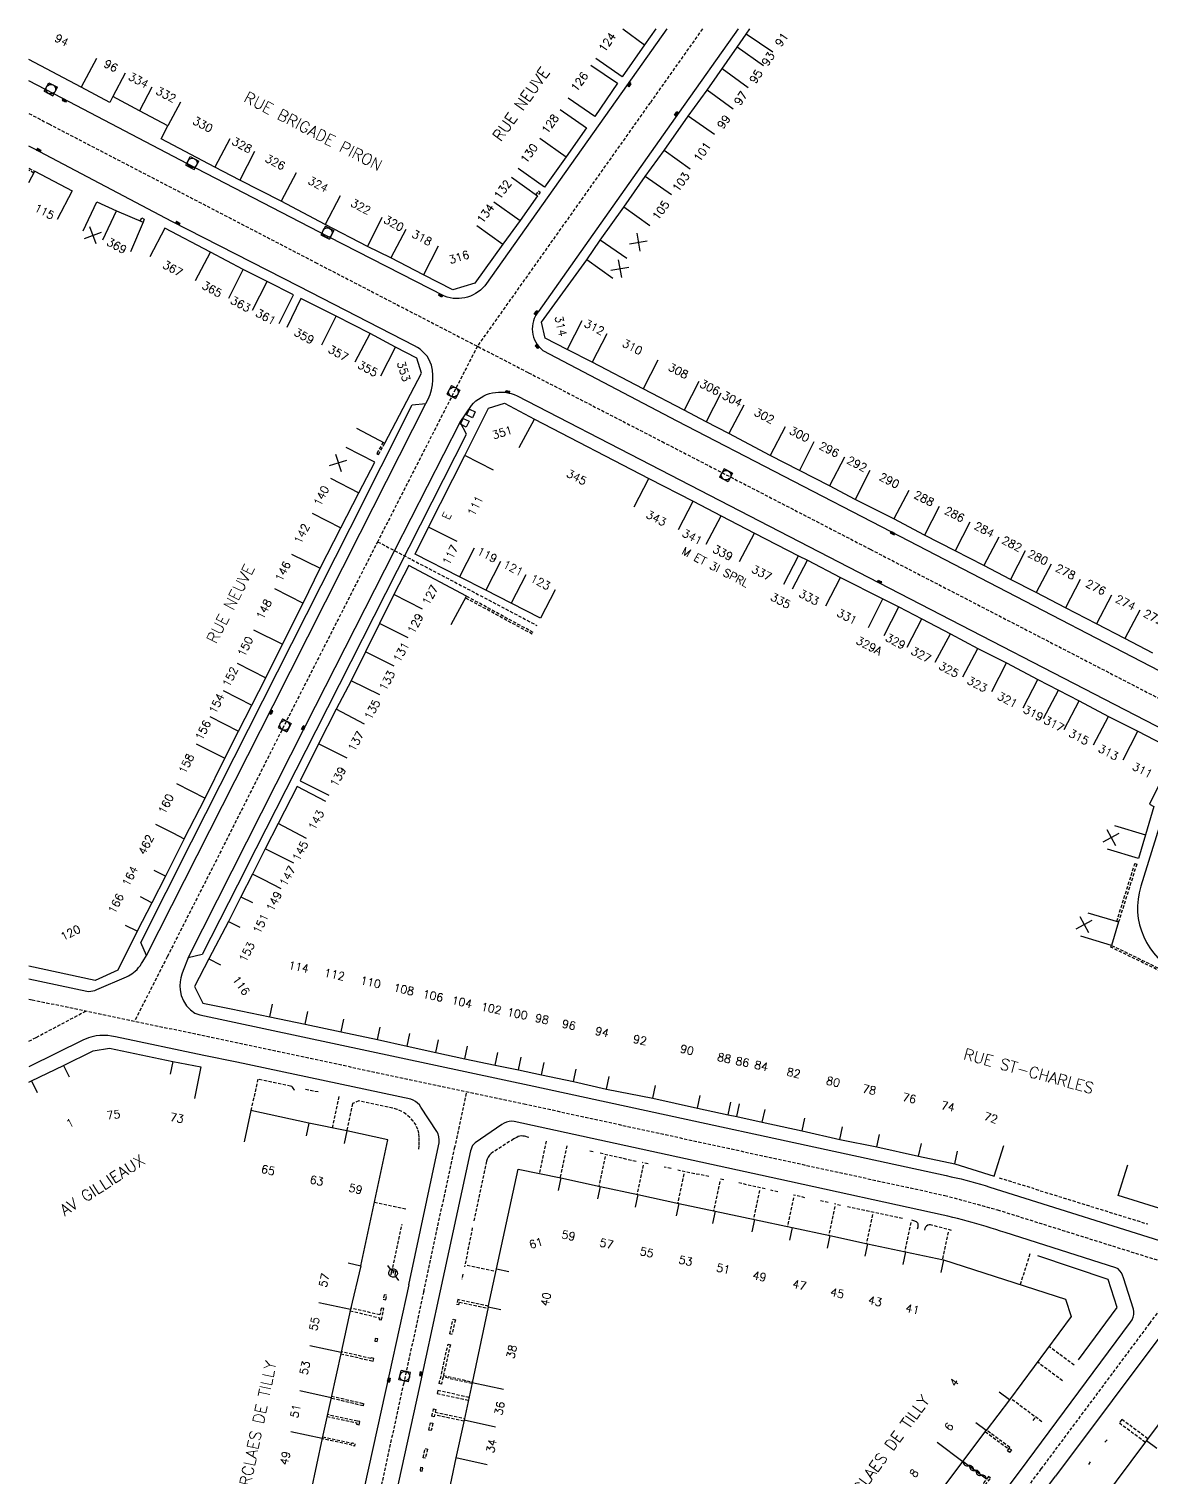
# Model space of a CAD drawing. Header units: millimetres. Extents: x 155999 to 157000, y 121000 to 122000.
# Drawn here: x 156000 to 156174.6, y 121774.8 to 122000 of the extents above; entities that cross this region are included whole.
import ezdxf
from ezdxf.enums import TextEntityAlignment as Align

# ---------------------------------------------------------------- set-up
doc = ezdxf.new("R2010")
doc.units = ezdxf.units.MM
doc.linetypes.add('DASHED', pattern=[0.75, 0.5, -0.25])
doc.layers.get('0').update_dxf_attribs({"linetype": 'CONTINUOUS'})
for name, color, linetype in [('W0001', 6, 'DASHED'), ('W0008', 7, 'CONTINUOUS'), ('W0100', 7, 'CONTINUOUS'), ('W0112', 1, 'DASHED'), ('W0310', 3, 'CONTINUOUS'), ('W0334', 7, 'CONTINUOUS'), ('W0400', 7, 'CONTINUOUS'), ('W0420', 7, 'CONTINUOUS'), ('W0471', 7, 'CONTINUOUS'), ('W0984', 7, 'CONTINUOUS'), ('W0989', 7, 'CONTINUOUS'), ('W0991', 7, 'CONTINUOUS'), ('W1102', 7, 'CONTINUOUS')]:
    doc.layers.add(name, color=color, linetype=linetype)
doc.styles.get("Standard").update_dxf_attribs({"font": 'romans.shx', "width": 0.85})

# ---------------------------------------------------------------- blocks, each defined once
blk = doc.blocks.new('t991o')
at = {"color": 0, "linetype": 'Continuous'}
for p, q in [((-1, 1), (1, -1)), ((-1, -1), (1, 1))]:
    blk.add_line(p, q, dxfattribs=at)
blk = doc.blocks.new('T420')
for p, q in [((0.75, 0.75), (-0.75, 0.75)), ((-0.75, 0.75), (-0.75, -0.75)), ((0.75, 0.75), (0.75, -0.75)), ((0.75, -0.75), (-0.75, -0.75))]:
    blk.add_line(p, q)
blk.add_ellipse((0, 0), major_axis=(-0.53, 0.53), ratio=1, start_param=3.926991, end_param=10.210176)
blk = doc.blocks.new('T400')
for p, q in [((-0.15, 0.3), (0.15, 0.3)), ((-0.15, -0.25), (-0.15, 0.3)), ((-0.15, 0.15), (0.15, 0.15)), ((-0.15, 0), (0.15, 0)), ((0.15, 0.3), (0.15, -0.25)), ((-0.15, -0.15), (0.15, -0.15)), ((-0.15, -0.25), (-0.15, -0.3)), ((-0.15, -0.3), (0.15, -0.3)), ((0.15, -0.3), (0.15, -0.25))]:
    blk.add_line(p, q)
blk = doc.blocks.new('t112o')
at = {"color": 0, "linetype": 'Continuous'}
for p, q in [((-0.5, 0.5), (0.5, 0.5)), ((-0.5, -0.5), (-0.5, 0.5)), ((0.5, 0.5), (0.5, -0.5)), ((0.5, -0.5), (-0.5, -0.5))]:
    blk.add_line(p, q, dxfattribs=at)
blk = doc.blocks.new('t310o')
at = {"color": 0, "linetype": 'Continuous'}
for centre, start, end in [((-0.5, 0.38), 216.8699, 323.1304), ((0.5, -0.37), 36.8699, 143.1303)]:
    blk.add_arc(centre, 0.625, start, end, dxfattribs=at)
blk = doc.blocks.new('T471')
for p, q in [((-0.333334, 0.333334), (-0.333334, -0.333334)), ((-0.333334, 0.333334), (0.333334, 0.333334)), ((-0.333334, 0), (0, 0)), ((0.500001, 0.500001), (1.000002, 1.000002)), ((-0.500001, -0.500001), (-1.000002, -1.000002)), ((-0.333334, -0.333334), (0.333334, -0.333334))]:
    blk.add_line(p, q)
blk.add_ellipse((0, 0), major_axis=(0.471405, 0.471405), ratio=1, start_param=5.4977871438, end_param=11.780972451)

msp = doc.modelspace()

# ---------------------------------------------------------------- linework, layer by layer
at = {"layer": 'W0001'}
for p, q in [((156029.55, 121871.5), (156021.52, 121855.69)), ((156021.52, 121855.69), (156016.43, 121845.67)), ((156000, 121849.11), (156000.5, 121849)), ((156000.5, 121849), (156026.9, 121843.48)), ((156001.13, 121843.14), (156008.88, 121847.25)), ((156000, 121842.55), (156001.13, 121843.14)), ((156026.9, 121843.48), (156077.02, 121832.81)), ((156066.23, 121825.9), (156068.13, 121834.7)), ((156077.02, 121832.81), (156142.48, 121818.56)), ((156061.41, 121803.59), (156066.23, 121825.9)), ((156142.48, 121818.56), (156150.7, 121816.32)), ((156150.7, 121816.32), (156213.1, 121796.7)), ((156174.37, 121798.64), (156180.56, 121806.93)), ((156157.49, 121776.01), (156174.37, 121798.64))]:
    msp.add_line(p, q, dxfattribs=at)
for points in [[(156104.78, 122000), (156096.64, 121988.53), (156069.76, 121950.65), (156054.27, 121920.3), (156040.35, 121892.94), (156029.55, 121871.5)], [(156000, 121986.85), (156003.09, 121985.23), (156044.57, 121963.68), (156077.72, 121946.53), (156098.49, 121935.82), (156130.89, 121919.07), (156180.3, 121893.54), (156224.14, 121870.68), (156249.34, 121857.62), (156299.19, 121831.84), (156341.39, 121809.99), (156354.77, 121803.04), (156373.8, 121793.22), (156393.81, 121782.87)]]:
    msp.add_lwpolyline(points, dxfattribs=at)
at = {"layer": 'W0001', "flags": 128}
msp.add_lwpolyline([(156054.24, 121920.24), (156068.55, 121912.75), (156079.01, 121907.23)], dxfattribs=at)
at = {"layer": 'W0001'}
msp.add_lwpolyline([(156061.41, 121803.59), (156058.3, 121789.38), (156049.85, 121750.81, 0.375332), (156056.52, 121740.48), (156062.93, 121739.13), (156113.59, 121728.49, 0.300213), (156124.48, 121731.83), (156125.74, 121733.49), (156129.35, 121738.39), (156157.49, 121776.01)], format="xyb", dxfattribs=at)
at = {"layer": 'W0008'}
for p, q in [((156017.42, 121857.89), (156025.31, 121873.54)), ((156033.79, 121869.47), (156026.97, 121856.04)), ((156018.28, 121855.86), (156017.42, 121857.89)), ((156017.72, 121854.93), (156018.28, 121855.86)), ((156026.97, 121856.04), (156024.75, 121855.51)), ((156016.29, 121853.22), (156016.53, 121853.43)), ((156016.53, 121853.43), (156016.81, 121853.7)), ((156016.81, 121853.7), (156017.06, 121853.99)), ((156017.06, 121853.99), (156017.3, 121854.29)), ((156017.3, 121854.29), (156017.52, 121854.61)), ((156017.52, 121854.61), (156017.72, 121854.93)), ((156024.01, 121853.55), (156023.8, 121852.97)), ((156024.75, 121855.51), (156024.01, 121853.55)), ((156000, 121852.24), (156009.03, 121850.34)), ((156010.55, 121850.57), (156015.18, 121852.56)), ((156015.18, 121852.56), (156015.47, 121852.7)), ((156015.47, 121852.7), (156015.75, 121852.85)), ((156015.75, 121852.85), (156016.03, 121853.03)), ((156016.03, 121853.03), (156016.29, 121853.22)), ((156023.52, 121851.77), (156023.48, 121851.15)), ((156023.64, 121852.38), (156023.52, 121851.77)), ((156023.8, 121852.97), (156023.64, 121852.38)), ((156009.03, 121850.34), (156009.33, 121850.3)), ((156009.33, 121850.3), (156009.64, 121850.32)), ((156009.64, 121850.32), (156009.96, 121850.37)), ((156009.96, 121850.37), (156010.26, 121850.46)), ((156010.26, 121850.46), (156010.55, 121850.57)), ((156023.48, 121851.15), (156023.51, 121850.52)), ((156023.51, 121850.52), (156023.7, 121849.66)), ((156023.7, 121849.66), (156024.05, 121848.83)), ((156024.05, 121848.83), (156024.52, 121848.06)), ((156024.52, 121848.06), (156025.12, 121847.41)), ((156025.12, 121847.41), (156025.81, 121846.92)), ((156025.81, 121846.92), (156026.59, 121846.63)), ((156026.59, 121846.63), (156078.53, 121835.53)), ((156008.51, 121842.75), (156000, 121838.57)), ((156008.88, 121842.92), (156008.51, 121842.75)), ((156009.26, 121843.07), (156008.88, 121842.92)), ((156009.65, 121843.19), (156009.26, 121843.07)), ((156010.04, 121843.29), (156009.65, 121843.19)), ((156010.44, 121843.37), (156010.04, 121843.29)), ((156011.04, 121843.44), (156010.44, 121843.37)), ((156011.65, 121843.45), (156011.04, 121843.44)), ((156012.26, 121843.42), (156011.65, 121843.45)), ((156012.86, 121843.35), (156012.26, 121843.42)), ((156013.45, 121843.24), (156012.86, 121843.35)), ((156027.22, 121840.33), (156013.45, 121843.24)), ((156032.36, 121839.27), (156027.22, 121840.33)), ((156059.4, 121833.52), (156032.36, 121839.27)), ((156078.53, 121835.53), (156142.72, 121821.64)), ((156059.78, 121833.39), (156059.4, 121833.52)), ((156060.14, 121833.19), (156059.78, 121833.39)), ((156060.46, 121832.93), (156060.14, 121833.19)), ((156060.75, 121832.63), (156060.46, 121832.93)), ((156060.99, 121832.3), (156060.75, 121832.63)), ((156063.44, 121828.52), (156060.99, 121832.3)), ((156073.57, 121829.58), (156069.4, 121826.74)), ((156073.92, 121829.79), (156073.57, 121829.58)), ((156074.3, 121829.96), (156073.92, 121829.79)), ((156074.7, 121830.07), (156074.3, 121829.96)), ((156075.11, 121830.12), (156074.7, 121830.07)), ((156075.5, 121830.08), (156075.11, 121830.12)), ((156116.67, 121821.1), (156075.5, 121830.08)), ((156063.64, 121828.12), (156063.44, 121828.52)), ((156063.76, 121827.67), (156063.64, 121828.12)), ((156063.73, 121826.29), (156063.8, 121826.74)), ((156063.81, 121827.21), (156063.76, 121827.67)), ((156063.8, 121826.74), (156063.81, 121827.21)), ((156069.19, 121826.55), (156069.02, 121826.32)), ((156069.4, 121826.74), (156069.19, 121826.55)), ((156059.09, 121804.67), (156063.73, 121826.29)), ((156068.72, 121825.51), (156063.73, 121802.52)), ((156068.79, 121825.78), (156068.72, 121825.51)), ((156068.89, 121826.06), (156068.79, 121825.78)), ((156069.02, 121826.32), (156068.89, 121826.06)), ((156142.23, 121815.48), (156116.67, 121821.1)), ((156142.72, 121821.64), (156143.49, 121821.47)), ((156143.49, 121821.47), (156144.25, 121821.3)), ((156144.25, 121821.3), (156145.01, 121821.12)), ((156145.01, 121821.12), (156145.76, 121820.92)), ((156145.76, 121820.92), (156146.52, 121820.73)), ((156146.52, 121820.73), (156147.27, 121820.52)), ((156147.27, 121820.52), (156148.02, 121820.3)), ((156148.02, 121820.3), (156148.77, 121820.08)), ((156148.77, 121820.08), (156149.51, 121819.85)), ((156149.51, 121819.85), (156213.78, 121799.58)), ((156142.98, 121815.31), (156142.23, 121815.48)), ((156143.73, 121815.13), (156142.98, 121815.31)), ((156144.48, 121814.95), (156143.73, 121815.13)), ((156145.23, 121814.75), (156144.48, 121814.95)), ((156145.97, 121814.55), (156145.23, 121814.75)), ((156146.72, 121814.35), (156145.97, 121814.55)), ((156147.46, 121814.14), (156146.72, 121814.35)), ((156148.2, 121813.92), (156147.46, 121814.14)), ((156148.94, 121813.7), (156148.2, 121813.92)), ((156149.68, 121813.48), (156148.94, 121813.7)), ((156150.42, 121813.25), (156149.68, 121813.48)), ((156151.16, 121813.02), (156150.42, 121813.25)), ((156151.9, 121812.78), (156151.16, 121813.02)), ((156169.11, 121807.3), (156151.9, 121812.78)), ((156169.45, 121807.13), (156169.11, 121807.3)), ((156169.73, 121806.85), (156169.45, 121807.13)), ((156169.96, 121806.51), (156169.73, 121806.85)), ((156170.14, 121806.14), (156169.96, 121806.51)), ((156170.28, 121805.76), (156170.14, 121806.14)), ((156171.84, 121800.89), (156170.28, 121805.76)), ((156171.62, 121799.2), (156171.8, 121799.61)), ((156171.8, 121799.61), (156171.9, 121800.04)), ((156171.92, 121800.48), (156171.84, 121800.89)), ((156171.9, 121800.04), (156171.92, 121800.48)), ((156155.28, 121777.15), (156171.4, 121798.83)), ((156177.35, 121798.45), (156159.71, 121774.87)), ((156171.4, 121798.83), (156171.62, 121799.2))]:
    msp.add_line(p, q, dxfattribs=at)
for points in [[(156099.26, 122000), (156092.97, 121991.13), (156071.2, 121960.39, -0.337502), (156064.63, 121958.42), (156046.62, 121967.69), (156024.68, 121979.01), (156005.19, 121989.22), (156000, 121991.95)], [(156110.33, 122000), (156101.16, 121987.05), (156079.28, 121956.07, 0.426025), (156079.96, 121950.01), (156100.78, 121939.06), (156134.11, 121921.85), (156191.07, 121892.27), (156225.96, 121874.19), (156250.98, 121861.25), (156301.02, 121835.4), (156343.59, 121813.39, 0.38919), (156349.05, 121815.47), (156351.98, 121822.65, 0.061613), (156356.26, 121839.62, 0.02891), (156357.63, 121860.27)], [(156025.31, 121873.54), (156036.41, 121895.48), (156049.95, 121922.34), (156059.63, 121941.55), (156061.76, 121941.72, 0.198269), (156062.62, 121947.7, 0.209846), (156059.97, 121950.7), (156042.02, 121959.93), (156022.23, 121970.04), (156000.69, 121981.39), (156000, 121981.76)], [(156033.79, 121869.47), (156044.69, 121890.89), (156059.15, 121919.4), (156068.09, 121936.95), (156067.09, 121938.82), (156068.83, 121941.43, -0.339251), (156075.93, 121942.95), (156096.65, 121932.27), (156129.05, 121915.52), (156178.46, 121889.99, -0.389851), (156179.43, 121887.35), (156172.98, 121866.64, 0.37892), (156178.97, 121853.2), (156190.97, 121847.86), (156191.11, 121848.17), (156207.56, 121841.48), (156223.62, 121834.85), (156238.36, 121827.78), (156260.56, 121815.02, -0.211147), (156264.63, 121810.24), (156269.76, 121791.56, -0.120821), (156269.89, 121789.34), (156269.31, 121789.43)], [(156059.09, 121804.67), (156056.07, 121790.95), (156047.66, 121752.57), (156047.64, 121752.51, 0.326865), (156052.84, 121739.45, 0.098692), (156057.47, 121737.68), (156063.97, 121736.4), (156112.8, 121726.08, 0.277961), (156126.43, 121730.3), (156128.3, 121732.67), (156132.52, 121738.38), (156159.71, 121774.87)], [(156063.73, 121802.52), (156060.74, 121788.85), (156052.46, 121751.06, 0.424832), (156058.02, 121742.72), (156063.45, 121741.57), (156114.21, 121730.91, 0.30179), (156122.52, 121733.38), (156123.74, 121734.98), (156127.35, 121739.88), (156155.28, 121777.15)]]:
    msp.add_lwpolyline(points, format="xyb", dxfattribs=at)
at = {"layer": 'W0100'}
for points in [[(156174.85, 121902.92), (156170.51, 121905.18), (156166.09, 121907.47), (156161.27, 121909.94), (156156.71, 121912.32), (156152.69, 121914.39), (156148.58, 121916.52), (156144.09, 121918.83), (156139.35, 121921.27), (156134.56, 121923.81), (156128.56, 121926.83), (156124.54, 121928.96), (156119.86, 121931.34), (156115.34, 121933.67), (156108.88, 121937.08), (156105.37, 121938.89), (156101.94, 121940.7), (156095.54, 121944.04), (156087.63, 121948.16), (156083.72, 121950.15), (156080.3, 121951.91), (156079.74, 121954.4), (156086.79, 121964.1), (156088.89, 121967.13), (156092.54, 121972.26), (156095.89, 121977.07), (156098.81, 121981.12), (156102.55, 121986.44), (156105.51, 121990.49), (156110.2, 121997.17), (156111.56, 121999.18), (156112.14, 122000)], [(156097.55, 122000), (156095.79, 121997.55), (156092.31, 121992.55), (156088.21, 121995.42)], [(156075.05, 121976.93), (156079.13, 121974.05), (156076.43, 121970.22), (156073.75, 121966.51), (156069.39, 121960.47), (156065.93, 121959.4), (156061.37, 121961.74), (156056.31, 121964.4), (156052.67, 121966.18), (156046.1, 121969.6), (156039.24, 121973.2), (156032.8, 121976.48), (156028.94, 121978.48), (156020.56, 121982.92), (156021.61, 121984.95), (156017.18, 121987.29), (156013.04, 121989.48), (156012.57, 121988.58), (156008.13, 121990.97), (156000, 121995.24)], [(156087.42, 121994.39), (156091.55, 121991.57), (156088.02, 121986.39), (156083.89, 121989.21)], [(156082.67, 121987.47), (156086.76, 121984.6), (156083.56, 121980.11), (156080.21, 121975.39), (156076.13, 121978.28)], [(156000, 121976.12), (156000.91, 121977.86), (156006.73, 121974.81), (156004.41, 121970.38)], [(156008.45, 121968.6), (156010.55, 121973.13), (156013.6, 121971.72), (156017.76, 121969.96), (156015.81, 121965.35)], [(156038.91, 121954.17), (156041.17, 121958.63), (156037.04, 121960.73), (156033.34, 121962.6), (156028.24, 121965.3), (156021.14, 121968.99), (156018.83, 121964.56)], [(156050.95, 121937.91), (156055.38, 121935.59), (156061.08, 121946.45), (156060.36, 121948.79), (156057.03, 121950.51), (156053.11, 121952.64), (156047.81, 121955.34), (156042.31, 121958.06), (156040.1, 121953.57)], [(156081.85, 121912.78), (156079.57, 121908.33), (156075.01, 121910.66), (156071.06, 121912.69), (156066.97, 121914.79), (156060.08, 121918.32), (156062.14, 121922.51), (156067.79, 121933.63), (156071.52, 121941.02), (156073.99, 121941.78), (156078.63, 121939.3), (156096.45, 121930.09), (156103.33, 121926.57), (156107.68, 121924.29), (156112.86, 121921.59), (156119.73, 121918.07), (156121.1, 121917.35), (156126.25, 121914.7), (156132.85, 121911.38), (156135.32, 121910.12), (156138.91, 121908.27), (156143.35, 121905.9), (156147.61, 121903.64), (156152.06, 121901.38), (156156.98, 121898.83), (156160.17, 121897.15), (156163.39, 121895.47), (156167.96, 121893.08), (156172.51, 121890.76), (156177.7, 121888.08)], [(156024.16, 121874.05), (156027.39, 121880.36), (156030.49, 121886.58), (156032.62, 121890.78), (156034.69, 121894.84), (156036.84, 121899.09), (156039.43, 121904.31), (156042.65, 121910.69), (156045.32, 121916.13), (156048.53, 121922.39), (156051.34, 121927.82), (156053.8, 121932.62), (156049.35, 121934.9)], [(156065.69, 121907.36), (156068.05, 121911.77), (156059.1, 121916.56), (156056.79, 121912.04), (156054.53, 121907.51), (156052.34, 121903.12), (156050.12, 121898.62), (156047.79, 121894.19), (156045.05, 121888.82), (156042.18, 121883.03), (156046.66, 121880.81)], [(156046.19, 121879.84), (156041.75, 121882.15), (156038.75, 121876.4), (156036.77, 121872.47), (156034.76, 121868.55)], [(156175.93, 121882.7), (156174.32, 121879.4), (156175.01, 121879.04), (156173.7, 121874.66), (156172.6, 121870.98), (156167.81, 121872.4)], [(156164.74, 121862.54), (156169.53, 121861.1), (156168.43, 121857.46), (156163.64, 121858.89)], [(156051.61, 121807.63), (156050, 121800.85), (156048.57, 121794.17), (156047.03, 121787.15), (156045.64, 121780.78), (156043.86, 121772.51), (156042.37, 121765.7), (156040.43, 121756.96), (156039.2, 121751.42), (156037.64, 121744.25), (156032.75, 121745.31)], [(156071.46, 121801.19), (156068.95, 121789.41), (156067.7, 121783.58), (156066.43, 121777.72), (156065.06, 121771.32), (156063.7, 121765.19), (156060.43, 121750.44), (156069.29, 121748.53), (156078.04, 121746.75), (156085.85, 121745.08), (156094.65, 121743.19), (156102.11, 121741.64), (156116.41, 121738.62), (156121.01, 121744.75), (156125.21, 121750.34), (156130.59, 121757.58), (156134.51, 121762.77), (156138.09, 121767.55), (156145.29, 121777.17), (156148.93, 121781.98)]]:
    msp.add_lwpolyline(points, dxfattribs=at)
at = {"layer": 'W0112'}
for p, q in [((156035.63, 121836.64), (156034.52, 121831.79)), ((156040.71, 121835.57), (156035.63, 121836.64)), ((156040.88, 121835.5), (156040.71, 121835.57)), ((156041.02, 121835.39), (156040.88, 121835.5)), ((156041.13, 121835.24), (156041.02, 121835.39)), ((156041.24, 121835.06), (156041.13, 121835.24)), ((156041.33, 121834.87), (156041.24, 121835.06)), ((156044.99, 121834.65), (156042.84, 121835.07)), ((156048.21, 121833.93), (156047.16, 121829.04)), ((156051.33, 121833.27), (156050.32, 121832.85)), ((156056.6, 121832.14), (156051.33, 121833.27)), ((156050.32, 121832.85), (156049.45, 121828.58)), ((156057.31, 121831.93), (156056.6, 121832.14)), ((156058.01, 121831.61), (156057.31, 121831.93)), ((156058.67, 121831.19), (156058.01, 121831.61)), ((156059.28, 121830.68), (156058.67, 121831.19)), ((156059.8, 121830.11), (156059.28, 121830.68)), ((156060.22, 121829.48), (156059.8, 121830.11)), ((156060.52, 121828.8), (156060.22, 121829.48)), ((156060.66, 121828.22), (156060.52, 121828.8)), ((156060.65, 121825.77), (156060.7, 121826.39)), ((156060.72, 121827.62), (156060.66, 121828.22)), ((156060.7, 121826.39), (156060.73, 121827.01)), ((156060.73, 121827.01), (156060.72, 121827.62)), ((156075.42, 121827.34), (156072.18, 121825.28)), ((156075.64, 121827.47), (156075.42, 121827.34)), ((156075.88, 121827.59), (156075.64, 121827.47)), ((156076.12, 121827.7), (156075.88, 121827.59)), ((156076.36, 121827.77), (156076.12, 121827.7)), ((156076.61, 121827.81), (156076.36, 121827.77)), ((156076.84, 121827.8), (156076.61, 121827.81)), ((156077.08, 121827.77), (156076.84, 121827.8)), ((156077.31, 121827.71), (156077.08, 121827.77)), ((156077.54, 121827.63), (156077.31, 121827.71)), ((156077.77, 121827.55), (156077.54, 121827.63)), ((156080.47, 121827.01), (156079.39, 121821.96)), ((156071.29, 121824.21), (156071.19, 121823.88)), ((156071.45, 121824.53), (156071.29, 121824.21)), ((156071.66, 121824.81), (156071.45, 121824.53)), ((156071.91, 121825.07), (156071.66, 121824.81)), ((156072.18, 121825.28), (156071.91, 121825.07)), ((156083.7, 121826.29), (156082.64, 121821.27)), ((156087.77, 121825.34), (156087.07, 121825.49)), ((156089.67, 121824.63), (156088.68, 121819.99)), ((156094.46, 121823.83), (156088.83, 121825.12)), ((156071.19, 121823.88), (156069.21, 121814.54)), ((156095.57, 121823.26), (156094.6, 121818.72)), ((156096.32, 121823.49), (156095.43, 121823.66)), ((156099.89, 121822.75), (156098.85, 121822.96)), ((156101.89, 121821.9), (156100.93, 121817.37)), ((156105.78, 121821.48), (156100.97, 121822.49)), ((156107.48, 121820.72), (156106.51, 121816.18)), ((156108.1, 121820.96), (156107.51, 121821.09)), ((156114.56, 121819.56), (156110.33, 121820.53)), ((156150.93, 121821.3), (156156.35, 121819.65)), ((156058.63, 121816.42), (156053.73, 121817.47)), ((156113.66, 121819.33), (156112.71, 121814.86)), ((156116.52, 121819.12), (156115.41, 121819.38)), ((156118.97, 121818.21), (156118.01, 121813.73)), ((156120.73, 121818.21), (156118.97, 121818.61)), ((156124.35, 121817.46), (156123.17, 121817.7)), ((156156.62, 121819.52), (156174.05, 121814.12)), ((156125.39, 121816.84), (156124.44, 121812.36)), ((156126.27, 121816.98), (156125.34, 121817.24)), ((156135.89, 121814.97), (156127.23, 121816.82)), ((156131.23, 121815.58), (156130.28, 121811.09)), ((156056.46, 121806.59), (156058.04, 121814.07)), ((156068.98, 121813.54), (156067.77, 121807.43)), ((156137.22, 121814.36), (156136.25, 121809.82)), ((156137.82, 121814.57), (156137.21, 121814.74)), ((156137.95, 121814.52), (156137.82, 121814.57)), ((156138.07, 121814.45), (156137.95, 121814.52)), ((156138.18, 121814.35), (156138.07, 121814.45)), ((156138.27, 121814.25), (156138.18, 121814.35)), ((156138.22, 121813.37), (156138.28, 121813.53)), ((156138.33, 121814.13), (156138.27, 121814.25)), ((156138.28, 121813.53), (156138.33, 121813.68)), ((156138.36, 121813.98), (156138.33, 121814.13)), ((156138.33, 121813.68), (156138.36, 121813.84)), ((156138.36, 121813.84), (156138.36, 121813.98)), ((156139.39, 121813.42), (156139.33, 121813.13)), ((156139.48, 121813.62), (156139.39, 121813.42)), ((156139.63, 121813.79), (156139.48, 121813.62)), ((156139.83, 121813.91), (156139.63, 121813.79)), ((156140.04, 121813.98), (156139.83, 121813.91)), ((156140.25, 121813.98), (156140.04, 121813.98)), ((156143.52, 121813.12), (156140.25, 121813.98)), ((156143.01, 121812.86), (156142.09, 121808.57)), ((156155.73, 121809.45), (156154.21, 121804.7)), ((156067.52, 121806.3), (156067.35, 121805.54)), ((156068.18, 121807.73), (156072.67, 121806.76)), ((156162.61, 121792.15), (156158.68, 121795.08)), ((156160.81, 121789.72), (156156.87, 121792.65)), ((156157.59, 121783.35), (156152.67, 121787.01)), ((156156.21, 121783.57), (156156.62, 121784.09)), ((156170.05, 121783.69), (156169.65, 121783.19)), ((156174.06, 121780.71), (156170.05, 121783.69)), ((156169.65, 121783.19), (156173.68, 121780.2)), ((156167.74, 121780.55), (156167.34, 121780.12)), ((156165.11, 121777.13), (156164.75, 121776.63))]:
    msp.add_line(p, q, dxfattribs=at)
for points in [[(156000, 121978.35), (156000.91, 121977.86)], [(156000.77, 121977.59), (156000, 121978.01)], [(156078.89, 121974.22), (156079.3, 121974.8), (156079.55, 121974.63), (156079.13, 121974.05)], [(156017.3, 121970.15), (156017.55, 121970.6), (156017.95, 121970.4), (156017.76, 121969.96)], [(156055.11, 121935.73), (156054.13, 121933.97), (156054.39, 121933.82), (156055.38, 121935.59)], [(156078.31, 121905.86), (156067.91, 121911.5)], [(156078.44, 121906.12), (156068.05, 121911.77)], [(156169.24, 121861.19), (156172.06, 121870.17), (156172.34, 121870.08), (156169.53, 121861.1)], [(156071.49, 121801.33), (156066.71, 121802.37), (156066.54, 121801.64), (156066.88, 121801.57), (156066.97, 121801.95), (156071.42, 121800.99)], [(156049.95, 121800.62), (156054.52, 121799.53), (156054.48, 121799.28), (156054.87, 121799.2), (156055.2, 121800.96), (156054.8, 121801.03), (156054.61, 121799.97), (156050.05, 121801.04)], [(156068.93, 121789.29), (156064.42, 121790.3), (156064.18, 121789.22), (156063.84, 121789.3), (156065.21, 121795.42), (156065.56, 121795.34), (156064.48, 121790.56), (156068.98, 121789.55)], [(156048.52, 121793.94), (156053.14, 121792.88), (156053.53, 121792.79), (156053.63, 121793.2), (156053.24, 121793.29), (156053.21, 121793.19), (156048.59, 121794.25)], [(156068.47, 121787.15), (156063.59, 121788.19), (156063.49, 121787.75), (156068.37, 121786.7)], [(156047.07, 121787.35), (156052.07, 121786.18), (156051.99, 121785.83), (156047, 121787.01)], [(156046.38, 121784.19), (156051.03, 121783.18), (156050.98, 121782.99), (156051.37, 121782.89), (156051.49, 121783.37), (156051.1, 121783.46), (156051.09, 121783.45), (156046.44, 121784.46)], [(156067.67, 121783.43), (156063.1, 121784.41), (156063.03, 121784.12), (156062.69, 121784.2), (156062.96, 121785.34), (156063.3, 121785.26), (156063.2, 121784.83), (156067.76, 121783.86)], [(156148.8, 121781.8), (156152.41, 121779.13), (156152.59, 121779.37), (156148.98, 121782.04)]]:
    msp.add_lwpolyline(points, dxfattribs=at)
for points in [[(156178.82, 121852.08), (156168.3, 121857.19), (156168.43, 121857.46), (156178.95, 121852.35)], [(156055.65, 121803.04), (156055.26, 121803.12), (156055.11, 121802.43), (156055.5, 121802.34)], [(156066.34, 121799.22), (156065.81, 121796.93), (156065.47, 121797.01), (156065.99, 121799.3)], [(156054.27, 121796.23), (156053.87, 121796.31), (156053.79, 121795.9), (156054.19, 121795.82)], [(156062.48, 121783.19), (156062.82, 121783.11), (156062.57, 121781.98), (156062.23, 121782.06)], [(156061.65, 121779.19), (156061.99, 121779.11), (156061.67, 121777.67), (156061.33, 121777.75)], [(156152.56, 121778.57), (156152.22, 121778.81), (156152.49, 121779.21), (156152.84, 121778.97)], [(156061.29, 121776.2), (156060.94, 121776.26), (156060.85, 121775.71), (156061.19, 121775.65)], [(156148.44, 121773.77), (156148.77, 121773.51), (156149.6, 121774.56), (156149.27, 121774.82)]]:
    msp.add_lwpolyline(points, close=True, dxfattribs=at)
at = {"layer": 'W0112', "flags": 128}
msp.add_lwpolyline([(156045.69, 121781), (156050.31, 121780), (156050.33, 121780.05), (156050.72, 121779.97), (156050.63, 121779.57), (156050.24, 121779.65), (156050.25, 121779.72), (156045.63, 121780.73)], dxfattribs=at)
at = {"layer": 'W0310'}
for p, q in [((156167.9, 121805.47), (156156.94, 121809.18)), ((156169.31, 121801.14), (156167.9, 121805.47)), ((156163.27, 121793), (156169.31, 121801.14))]:
    msp.add_line(p, q, dxfattribs=at)
msp.add_lwpolyline([(156148.96, 121774.42), (156145.29, 121777.17)], dxfattribs=at)
at = {"layer": 'W0334'}
for points in [[(156018.28, 121855.86), (156038.01, 121894.76), (156051.53, 121921.55), (156061.76, 121941.72)], [(156024.75, 121855.51), (156043.02, 121891.58), (156056.94, 121918.94), (156067.09, 121938.82)]]:
    msp.add_lwpolyline(points, dxfattribs=at)
at = {"layer": 'W1102'}
for p, q in [((156092.37, 122000), (156095.79, 121997.55)), ((156115.71, 121996.38), (156111.56, 121999.18)), ((156010.52, 121995.42), (156008.13, 121990.97)), ((156114.29, 121994.29), (156110.2, 121997.17)), ((156014.97, 121993.12), (156013.04, 121989.48)), ((156019.1, 121990.93), (156017.18, 121987.29)), ((156023.56, 121988.63), (156021.61, 121984.95)), ((156109.55, 121987.55), (156105.51, 121990.49)), ((156106.64, 121983.57), (156102.55, 121986.44)), ((156031.23, 121982.92), (156028.94, 121978.48)), ((156079.49, 121983.02), (156083.56, 121980.11)), ((156035.07, 121980.94), (156032.8, 121976.48)), ((156102.87, 121978.2), (156098.81, 121981.12)), ((156041.57, 121977.62), (156039.24, 121973.2)), ((156099.99, 121974.21), (156095.89, 121977.07)), ((156048.4, 121974.03), (156046.1, 121969.6)), ((156072.35, 121973.1), (156076.43, 121970.22)), ((156011.5, 121967.18), (156013.6, 121971.72)), ((156054.88, 121970.67), (156052.67, 121966.18)), ((156096.62, 121969.36), (156092.54, 121972.26)), ((156058.64, 121968.82), (156056.31, 121964.4)), ((156069.7, 121969.43), (156073.75, 121966.51)), ((156063.65, 121966.19), (156061.37, 121961.74)), ((156093, 121964.28), (156088.89, 121967.13)), ((156025.9, 121960.88), (156028.24, 121965.3)), ((156090.84, 121961.16), (156086.79, 121964.1)), ((156031.08, 121958.14), (156033.34, 121962.6)), ((156034.77, 121956.27), (156037.04, 121960.73)), ((156045.54, 121950.89), (156047.81, 121955.34)), ((156050.73, 121948.24), (156053.11, 121952.64)), ((156086, 121954.6), (156083.72, 121950.15)), ((156089.93, 121952.59), (156087.63, 121948.16)), ((156054.73, 121946.07), (156057.03, 121950.51)), ((156097.85, 121948.47), (156095.54, 121944.04)), ((156104.22, 121945.15), (156101.94, 121940.7)), ((156107.65, 121943.33), (156105.37, 121938.89)), ((156111.22, 121941.5), (156108.88, 121937.08)), ((156076.28, 121934.89), (156078.63, 121939.3)), ((156117.63, 121938.11), (156115.34, 121933.67)), ((156122.12, 121935.79), (156119.86, 121931.34)), ((156072.25, 121931.36), (156067.79, 121933.63)), ((156126.88, 121933.38), (156124.54, 121928.96)), ((156046.9, 121930.12), (156051.34, 121927.82)), ((156094.16, 121925.65), (156096.45, 121930.09)), ((156130.8, 121931.3), (156128.56, 121926.83)), ((156136.91, 121928.23), (156134.56, 121923.81)), ((156101.05, 121922.13), (156103.33, 121926.57)), ((156141.63, 121925.72), (156139.35, 121921.27)), ((156044.08, 121924.67), (156048.53, 121922.39)), ((156105.36, 121919.86), (156107.68, 121924.29)), ((156146.38, 121923.28), (156144.09, 121918.83)), ((156066.63, 121920.3), (156062.14, 121922.51)), ((156110.55, 121917.16), (156112.86, 121921.59)), ((156069.24, 121919.24), (156066.97, 121914.79)), ((156150.87, 121920.96), (156148.58, 121916.52)), ((156154.98, 121918.84), (156152.69, 121914.39)), ((156040.83, 121918.33), (156045.32, 121916.13)), ((156073.35, 121917.14), (156071.06, 121912.69)), ((156117.45, 121913.62), (156119.73, 121918.07)), ((156118.77, 121912.93), (156121.1, 121917.35)), ((156159.02, 121916.76), (156156.71, 121912.32)), ((156077.29, 121915.11), (156075.01, 121910.66)), ((156123.96, 121910.26), (156126.25, 121914.7)), ((156163.55, 121914.39), (156161.27, 121909.94)), ((156038.19, 121912.95), (156042.65, 121910.69)), ((156061.24, 121909.76), (156056.79, 121912.04)), ((156130.6, 121906.91), (156132.85, 121911.38)), ((156133.05, 121905.66), (156135.32, 121910.12)), ((156168.4, 121911.91), (156166.09, 121907.47)), ((156059, 121905.28), (156054.53, 121907.51)), ((156136.62, 121903.83), (156138.91, 121908.27)), ((156172.81, 121909.61), (156170.51, 121905.18)), ((156034.95, 121906.53), (156039.43, 121904.31)), ((156140.99, 121901.49), (156143.35, 121905.9)), ((156056.81, 121900.89), (156052.34, 121903.12)), ((156145.28, 121899.22), (156147.61, 121903.64)), ((156032.38, 121901.35), (156036.84, 121899.09)), ((156149.79, 121896.92), (156152.06, 121901.38)), ((156054.6, 121896.41), (156050.12, 121898.62)), ((156154.67, 121894.39), (156156.98, 121898.83)), ((156030.24, 121897.11), (156034.69, 121894.84)), ((156157.85, 121892.72), (156160.17, 121897.15)), ((156052.22, 121891.86), (156047.79, 121894.19)), ((156161.08, 121891.04), (156163.39, 121895.47)), ((156028.16, 121893.04), (156032.62, 121890.78)), ((156165.63, 121888.65), (156167.96, 121893.08)), ((156170.24, 121886.31), (156172.51, 121890.76)), ((156026.02, 121888.81), (156030.49, 121886.58)), ((156049.51, 121886.55), (156045.05, 121888.82)), ((156022.94, 121882.63), (156027.39, 121880.36)), ((156043.19, 121874.09), (156038.75, 121876.4)), ((156168.91, 121876.1), (156173.7, 121874.66)), ((156024.16, 121874.05), (156021.24, 121868.22)), ((156022.38, 121874.95), (156024.16, 121874.05)), ((156041.23, 121870.22), (156036.77, 121872.47)), ((156021.24, 121868.22), (156019.12, 121864.08)), ((156021.24, 121868.22), (156019.46, 121869.12)), ((156034.76, 121868.55), (156032.98, 121865.02)), ((156036.55, 121867.65), (156034.76, 121868.55)), ((156019.12, 121864.08), (156017.33, 121864.98)), ((156032.98, 121865.02), (156031.05, 121861.17)), ((156032.98, 121865.02), (156034.76, 121864.12)), ((156019.12, 121864.08), (156016.81, 121859.64)), ((156016.81, 121859.64), (156015.02, 121860.55)), ((156031.05, 121861.17), (156028.01, 121855.37)), ((156031.05, 121861.17), (156032.83, 121860.27)), ((156016.81, 121859.64), (156013.85, 121853.61)), ((156010.31, 121851.97), (156000, 121854.22)), ((156013.85, 121853.61), (156010.31, 121851.97)), ((156028.01, 121855.37), (156025.78, 121851.06)), ((156028.01, 121855.37), (156029.79, 121854.45)), ((156025.78, 121851.06), (156027.07, 121848.49)), ((156027.07, 121848.49), (156031.46, 121847.6)), ((156031.46, 121847.6), (156037.46, 121846.35)), ((156037.46, 121846.35), (156037.88, 121848.3)), ((156042.97, 121845.2), (156043.38, 121847.16)), ((156037.46, 121846.35), (156042.97, 121845.2)), ((156042.97, 121845.2), (156048.55, 121844.01)), ((156048.55, 121844.01), (156048.97, 121845.96)), ((156054.22, 121842.79), (156054.64, 121844.75)), ((156048.55, 121844.01), (156054.22, 121842.79)), ((156054.22, 121842.79), (156058.83, 121841.79)), ((156058.83, 121841.79), (156059.25, 121843.74)), ((156063.31, 121840.81), (156063.73, 121842.77)), ((156005.38, 121838.79), (156010, 121841.07)), ((156010, 121841.07), (156012.51, 121841.44)), ((156012.51, 121841.44), (156022.38, 121839.37)), ((156058.83, 121841.79), (156063.31, 121840.81)), ((156063.31, 121840.81), (156067.83, 121839.83)), ((156067.83, 121839.83), (156068.25, 121841.79)), ((156072.55, 121838.83), (156072.97, 121840.78)), ((156076.15, 121838.11), (156076.57, 121840.07)), ((156000.39, 121836.39), (156005.38, 121838.79)), ((156005.38, 121838.79), (156006.25, 121836.99)), ((156022.38, 121839.37), (156021.98, 121837.41)), ((156022.38, 121839.37), (156026.76, 121838.56)), ((156026.76, 121838.56), (156025.76, 121833.65)), ((156067.83, 121839.83), (156072.55, 121838.83)), ((156072.55, 121838.83), (156076.15, 121838.11)), ((156076.15, 121838.11), (156079.76, 121837.31)), ((156079.76, 121837.31), (156080.18, 121839.26)), ((156084.74, 121836.26), (156085.16, 121838.22)), ((156000, 121836.2), (156000.39, 121836.39)), ((156000.39, 121836.39), (156001.27, 121834.59)), ((156079.76, 121837.31), (156084.74, 121836.26)), ((156084.74, 121836.26), (156089.83, 121835.1)), ((156089.83, 121835.1), (156090.25, 121837.06)), ((156097.05, 121833.7), (156097.48, 121835.65)), ((156089.83, 121835.1), (156097.05, 121833.7)), ((156097.05, 121833.7), (156103.99, 121832.13)), ((156103.99, 121832.13), (156104.42, 121834.08)), ((156034.52, 121831.79), (156033.46, 121826.9)), ((156043.55, 121829.81), (156034.52, 121831.79)), ((156103.99, 121832.13), (156108.76, 121831.1)), ((156108.76, 121831.1), (156109.2, 121833.05)), ((156108.76, 121831.1), (156110.11, 121830.85)), ((156110.11, 121830.85), (156110.53, 121832.8)), ((156114.09, 121829.97), (156114.52, 121831.92)), ((156043.55, 121829.81), (156043.13, 121827.85)), ((156049.45, 121828.58), (156043.55, 121829.81)), ((156110.11, 121830.85), (156114.09, 121829.97)), ((156114.09, 121829.97), (156120.28, 121828.63)), ((156120.28, 121828.63), (156120.7, 121830.58)), ((156126.16, 121827.28), (156126.58, 121829.23)), ((156049.45, 121828.58), (156049.03, 121826.62)), ((156055.83, 121827.19), (156049.45, 121828.58)), ((156051.61, 121807.63), (156055.83, 121827.19)), ((156120.28, 121828.63), (156126.16, 121827.28)), ((156126.16, 121827.28), (156131.89, 121826.1)), ((156131.89, 121826.1), (156132.31, 121828.05)), ((156138.41, 121824.67), (156138.84, 121826.63)), ((156131.89, 121826.1), (156138.41, 121824.67)), ((156138.41, 121824.67), (156144.03, 121823.49)), ((156144.03, 121823.49), (156144.45, 121825.44)), ((156150.18, 121821.55), (156151.68, 121826.32)), ((156072.72, 121807.14), (156076.12, 121822.66)), ((156076.12, 121822.66), (156082.74, 121821.27)), ((156144.03, 121823.49), (156150.18, 121821.55)), ((156169.47, 121818.53), (156170.95, 121823.3)), ((156082.74, 121821.27), (156082.33, 121819.31)), ((156082.74, 121821.27), (156088.85, 121819.97)), ((156088.85, 121819.97), (156088.43, 121818.02)), ((156088.85, 121819.97), (156094.73, 121818.71)), ((156094.73, 121818.71), (156094.31, 121816.75)), ((156094.73, 121818.71), (156101.13, 121817.32)), ((156176.59, 121816.34), (156169.47, 121818.53)), ((156101.13, 121817.32), (156100.71, 121815.37)), ((156101.13, 121817.32), (156106.75, 121816.13)), ((156106.75, 121816.13), (156106.34, 121814.18)), ((156106.75, 121816.13), (156112.88, 121814.82)), ((156112.88, 121814.82), (156112.46, 121812.87)), ((156112.88, 121814.82), (156118.75, 121813.57)), ((156118.75, 121813.57), (156118.33, 121811.62)), ((156118.75, 121813.57), (156124.6, 121812.3)), ((156124.6, 121812.3), (156124.18, 121810.35)), ((156124.6, 121812.3), (156130.47, 121811.04)), ((156130.47, 121811.04), (156130.05, 121809.09)), ((156130.47, 121811.04), (156136.36, 121809.79)), ((156136.36, 121809.79), (156135.94, 121807.84)), ((156136.36, 121809.79), (156142.27, 121808.54)), ((156142.27, 121808.54), (156141.85, 121806.58)), ((156142.27, 121808.54), (156161.25, 121802.44)), ((156049.65, 121808.05), (156051.61, 121807.63)), ((156071.46, 121801.19), (156072.72, 121807.14)), ((156072.72, 121807.14), (156074.67, 121806.72)), ((156045.11, 121801.89), (156050, 121800.85)), ((156161.25, 121802.44), (156162.13, 121799.72)), ((156073.42, 121800.76), (156071.46, 121801.19)), ((156162.13, 121799.72), (156152.53, 121786.78)), ((156043.68, 121795.22), (156048.57, 121794.17)), ((156182.6, 121792.21), (156173.86, 121780.43)), ((156042.15, 121788.22), (156047.03, 121787.15)), ((156073.84, 121788.36), (156068.95, 121789.41)), ((156152.53, 121786.78), (156148.93, 121781.98)), ((156152.53, 121786.78), (156150.93, 121787.98)), ((156040.76, 121781.84), (156045.64, 121780.78)), ((156072.59, 121782.53), (156067.7, 121783.58)), ((156148.93, 121781.98), (156147.33, 121783.17)), ((156141.28, 121780.16), (156145.29, 121777.17)), ((156173.86, 121780.43), (156166.72, 121770.82)), ((156173.86, 121780.43), (156175.46, 121779.24)), ((156071.31, 121776.65), (156066.43, 121777.72))]:
    msp.add_line(p, q, dxfattribs=at)
at = {"layer": 'W1102', "flags": 128}
msp.add_lwpolyline([(156107.85, 121993.83), (156111.92, 121990.92)], dxfattribs=at)
at = {"layer": 'W1102'}
for points in [[(156019.7, 121876.29), (156022.38, 121874.95)], [(156039.23, 121866.27), (156036.55, 121867.65)]]:
    msp.add_lwpolyline(points, dxfattribs=at)

# ---------------------------------------------------------------- block references
at = {"layer": 'W0112', "rotation": 63.21685816709773}
for p in [(156067.8, 121938.75), (156068.76, 121940.2)]:
    msp.add_blockref('t112o', p, dxfattribs=at)
at = {"layer": 'W0310', "rotation": 143.1756145582796}
for p in [(156146.15, 121776.52), (156147.15, 121775.78), (156148.15, 121775.03)]:
    msp.add_blockref('t310o', p, dxfattribs=at)
at = {"layer": 'W0400'}
for p, rotation in [((156093.36, 121991.35), 144.7669917345832), ((156005.49, 121988.89), 242.3466471841978), ((156100.72, 121986.77), 144.7669917345832), ((156001.51, 121981.14), 242.3466471841978), ((156025.11, 121978.61), 242.7099698372148), ((156023.14, 121969.8), 242.9600443581218), ((156064.05, 121958.57), 242.8352818559008), ((156078.91, 121955.83), 143.3945532263801), ((156079.07, 121950.62), 223.3136062640148), ((156074.49, 121943.55), 77.4965537177479), ((156134.38, 121921.55), 62.72013982104284), ((156132.33, 121914), 62.72013982104284), ((156037.66, 121893.72), 153.205874616491), ((156042.69, 121891.28), 153.205874616491), ((156060.99, 121790.82), 347.6854557893457), ((156056, 121789.86), 347.6203712594481)]:
    msp.add_blockref('T400', p, dxfattribs=dict(at, rotation=rotation))
at = {"layer": 'W0420'}
for p, rotation in [((156003.4, 121990.63), 151.7299128463998), ((156025.41, 121979.15), 152.0435151096328), ((156046.43, 121968.31), 62.29374773744082), ((156066.04, 121943.51), 62.29374773744082), ((156108.46, 121930.59), 332.8203731766409), ((156039.77, 121891.66), 63.07174827575954), ((156058.46, 121790.45), 257.6203712594481), ((156058.46, 121790.44), 257.6398698615445)]:
    msp.add_blockref('T420', p, dxfattribs=dict(at, rotation=rotation))
at = {"layer": 'W0471', "rotation": 260.4244340299826}
msp.add_blockref('T471', (156056.66, 121806.49), dxfattribs=at)
at = {"layer": 'W0991'}
for p, rotation in [((156009.97, 121967.89), 65.15009282912825), ((156094.81, 121966.82), 324.5588298787684), ((156091.92, 121962.72), 325.2345309384199), ((156048.13, 121932.51), 332.8928129152928), ((156168.36, 121874.25), 343.4816288298489), ((156164.19, 121860.72), 343.3034661255708)]:
    msp.add_blockref('t991o', p, dxfattribs=dict(at, rotation=rotation))

# ---------------------------------------------------------------- texts
at = {"layer": 'W0984'}
for s, rotation, p in [('E', 63.0786, (156064.98, 121924.27)), ('M ET 3I SPRL', 332.4853, (156106.8, 121916.29))]:
    msp.add_text(s, height=1.25, rotation=rotation, dxfattribs=at).set_placement(p, align=Align.MIDDLE)
at = {"layer": 'W0989'}
for s, rotation, p in [('RUE NEUVE', 54.6692, (156076.56, 121988.31)), ('RUE BRIGADE PIRON', 332.5732, (156044.23, 121984.09)), ('RUE NEUVE', 63.0282, (156031.36, 121910.58)), ('RUE ST-CHARLES', 344.8058, (156155.55, 121837.9)), ('AV GILLIEAUX', 33.0573, (156011.42, 121820.18)), ("RUE 'T SERCLAES DE TILLY", 78.1361, (156034.39, 121777.26)), ("RUE 'T SERCLAES DE TILLY", 53.721, (156130.16, 121774.38))]:
    msp.add_text(s, height=1.75, rotation=rotation, dxfattribs=at).set_placement(p, align=Align.MIDDLE)
at = {"layer": 'W0991'}
for s, rotation, p in [('94', 332.5313, (156005.1, 121998.25)), ('124', 54.2065, (156089.97, 121997.94)), ('91', 54.6449, (156117.1, 121998.34)), ('93', 55.9026, (156115, 121995.34)), ('96', 332.5313, (156012.75, 121994.27)), ('334', 332.1087, (156017.04, 121992.02)), ('126', 54.2065, (156085.65, 121991.8)), ('95', 55.9026, (156113.11, 121992.61)), ('332', 332.1087, (156021.33, 121989.78)), ('97', 55.9026, (156110.73, 121989.23)), ('128', 54.2065, (156081.08, 121985.24)), ('99', 53.8832, (156108.1, 121985.56)), ('330', 332.1087, (156027.05, 121985.13)), ('328', 332.1087, (156033.15, 121981.93)), ('130', 54.2065, (156077.81, 121980.65)), ('101', 54.8603, (156104.75, 121980.88)), ('326', 332.9809, (156038.32, 121979.28)), ('103', 54.2115, (156101.43, 121976.2)), ('324', 332.295, (156044.99, 121975.83)), ('132', 54.2065, (156073.7, 121975.02)), ('322', 332.5674, (156051.64, 121972.35)), ('105', 54.2115, (156098.3, 121971.79)), ('115', 332.3276, (156002.41, 121971.59)), ('320', 332.1087, (156056.76, 121969.75)), ('134', 54.2065, (156071.02, 121971.27)), ('318', 332.1087, (156061.15, 121967.51)), ('369', 331.521, (156013.66, 121966.27)), ('367', 331.521, (156022.37, 121962.72)), ('316', 17.0817, (156066.91, 121964.5)), ('365', 331.521, (156028.49, 121959.51)), ('363', 331.521, (156032.93, 121957.2)), ('361', 331.521, (156036.84, 121955.22)), ('314', 282.769, (156082.75, 121953.79)), ('359', 331.521, (156042.82, 121952.23)), ('312', 332.9175, (156087.97, 121953.6)), ('357', 331.521, (156048.13, 121949.57)), ('310', 332.5067, (156093.89, 121950.53)), ('355', 331.521, (156052.73, 121947.15)), ('353', 287.0983, (156058.31, 121946.74)), ('308', 332.4564, (156101.04, 121946.81)), ('306', 332.9175, (156105.94, 121944.24)), ('304', 332.9175, (156109.43, 121942.42)), ('302', 332.9175, (156114.42, 121939.81)), ('351', 17.0267, (156073.63, 121937.23)), ('300', 332.9175, (156119.88, 121936.95)), ('296', 332.9175, (156124.5, 121934.59)), ('292', 332.9175, (156128.84, 121932.34)), ('345', 332.6653, (156085.22, 121930.27)), ('290', 332.9175, (156133.86, 121929.76)), ('140', 63.3779, (156045.49, 121927.39)), ('288', 332.9175, (156139.27, 121926.97)), ('111', 63.0786, (156069.44, 121925.83)), ('286', 332.9175, (156144.01, 121924.5)), ('343', 332.9348, (156097.6, 121923.89)), ('142', 63.3779, (156042.45, 121921.5)), ('341', 332.2896, (156103.2, 121920.99)), ('284', 332.9175, (156148.63, 121922.12)), ('117', 62.8562, (156065.55, 121918.19)), ('119', 332.899, (156071.3, 121918.19)), ('339', 332.4853, (156107.95, 121918.51)), ('282', 332.9175, (156152.93, 121919.9)), ('280', 332.9175, (156157, 121917.8)), ('146', 63.3779, (156039.51, 121915.64)), ('121', 332.899, (156075.32, 121916.13)), ('337', 332.4853, (156114, 121915.39)), ('278', 332.9175, (156161.28, 121915.57)), ('123', 332.899, (156079.57, 121913.95)), ('276', 332.9175, (156165.98, 121913.15)), ('127', 61.8487, (156062.41, 121911.96)), ('335', 332.4853, (156116.95, 121911.06)), ('333', 332.4853, (156121.37, 121911.59)), ('148', 63.3779, (156036.57, 121909.74)), ('331', 332.4853, (156127.28, 121908.59)), ('274', 332.9175, (156170.6, 121910.76)), ('129', 61.8487, (156060.12, 121907.52)), ('272', 332.9175, (156174.98, 121908.49)), ('150', 63.3779, (156033.67, 121903.94)), ('329A', 332.4853, (156130.7, 121904.06)), ('329', 332.4853, (156134.83, 121904.74)), ('131', 61.8487, (156057.91, 121903.08)), ('327', 332.4853, (156138.8, 121902.66)), ('325', 332.4853, (156143.13, 121900.35)), ('152', 63.3779, (156031.31, 121899.23)), ('133', 61.8487, (156055.71, 121898.65)), ('323', 332.4853, (156147.53, 121898.07)), ('154', 63.3779, (156029.2, 121895.08)), ('321', 332.4853, (156152.23, 121895.65)), ('135', 61.8487, (156053.41, 121894.13)), ('319', 332.4853, (156156.26, 121893.56)), ('156', 63.3779, (156027.09, 121890.92)), ('317', 332.4853, (156159.47, 121891.88)), ('137', 61.8487, (156050.86, 121889.21)), ('315', 332.4853, (156163.36, 121889.85)), ('313', 332.4853, (156167.94, 121887.48)), ('158', 63.3779, (156024.48, 121885.72)), ('139', 61.8487, (156048.09, 121883.68)), ('311', 332.4853, (156173.23, 121884.7)), ('160', 63.3779, (156021.32, 121879.46)), ('143', 61.8487, (156044.69, 121876.96)), ('462', 63.3976, (156018.21, 121873.13)), ('145', 61.8487, (156042.21, 121872.15)), ('164', 62.8316, (156015.72, 121868.22)), ('147', 61.8487, (156040.23, 121868.24)), ('166', 62.4561, (156013.53, 121863.98)), ('149', 63.148, (156038.14, 121864.31)), ('120', 26.5035, (156006.46, 121859.42)), ('151', 63.3719, (156036.06, 121860.84)), ('153', 62.4008, (156033.91, 121856.44)), ('114', 348.2498, (156041.95, 121854.1)), ('112', 347.8874, (156047.54, 121852.92)), ('116', 305.5259, (156033.02, 121851.2)), ('110', 347.8976, (156053.17, 121851.71)), ('108', 347.733, (156058.33, 121850.6)), ('106', 347.7325, (156062.88, 121849.61)), ('104', 347.7246, (156067.38, 121848.63)), ('102', 348.015, (156071.95, 121847.64)), ('100', 348.7857, (156076, 121846.81)), ('98', 347.3739, (156079.82, 121846)), ('96', 348.1514, (156084, 121845.1)), ('94', 347.1825, (156089.17, 121843.97)), ('92', 348.968, (156095.07, 121842.74)), ('90', 347.2919, (156102.39, 121841.21)), ('88', 347.8327, (156108.17, 121839.93)), ('86', 349.3315, (156111.01, 121839.33)), ('84', 347.5381, (156113.93, 121838.71)), ('82', 347.7743, (156118.98, 121837.61)), ('80', 347.0804, (156125.12, 121836.24)), ('78', 348.3324, (156130.74, 121835.01)), ('76', 347.701, (156136.96, 121833.69)), ('74', 348.0803, (156142.98, 121832.4)), ('75', 6.4771, (156013.14, 121831.12)), ('73', 349.4678, (156023.01, 121830.61)), ('72', 342.5197, (156149.66, 121830.63)), ('1', 25.7337, (156006.38, 121829.84)), ('65', 347.6185, (156037.21, 121822.5)), ('63', 348.24, (156044.77, 121820.87)), ('59', 347.6805, (156050.83, 121819.58)), ('59', 348.0489, (156083.95, 121812.32)), ('61', 16.9847, (156078.88, 121811.14)), ('57', 347.8718, (156089.86, 121811.06)), ('55', 347.7559, (156096.13, 121809.71)), ('53', 348.0482, (156102.18, 121808.41)), ('57', 76.6965, (156045.93, 121805.36)), ('51', 347.9533, (156108.04, 121807.17)), ('49', 347.9595, (156113.67, 121805.96)), ('47', 347.7502, (156119.87, 121804.63)), ('45', 347.9047, (156125.76, 121803.36)), ('40', 78.1028, (156080.41, 121802.41)), ('43', 347.9997, (156131.65, 121802.1)), ('55', 77.9126, (156044.41, 121798.59)), ('41', 348.0142, (156137.46, 121800.87)), ('38', 77.9623, (156075.1, 121794.25)), ('53', 77.6049, (156042.92, 121791.73)), ('4', 53.1402, (156143.93, 121789.48)), ('36', 77.9287, (156073.22, 121785.44)), ('51', 77.6975, (156041.45, 121785.03)), ('6', 52.8526, (156143.12, 121782.59)), ('34', 77.7187, (156071.95, 121779.59)), ('49', 77.8208, (156039.86, 121777.7)), ('8', 53.1968, (156137.69, 121775.36))]:
    msp.add_text(s, height=1.25, rotation=rotation, dxfattribs=at).set_placement(p, align=Align.MIDDLE)

doc.saveas('drawing.dxf')
